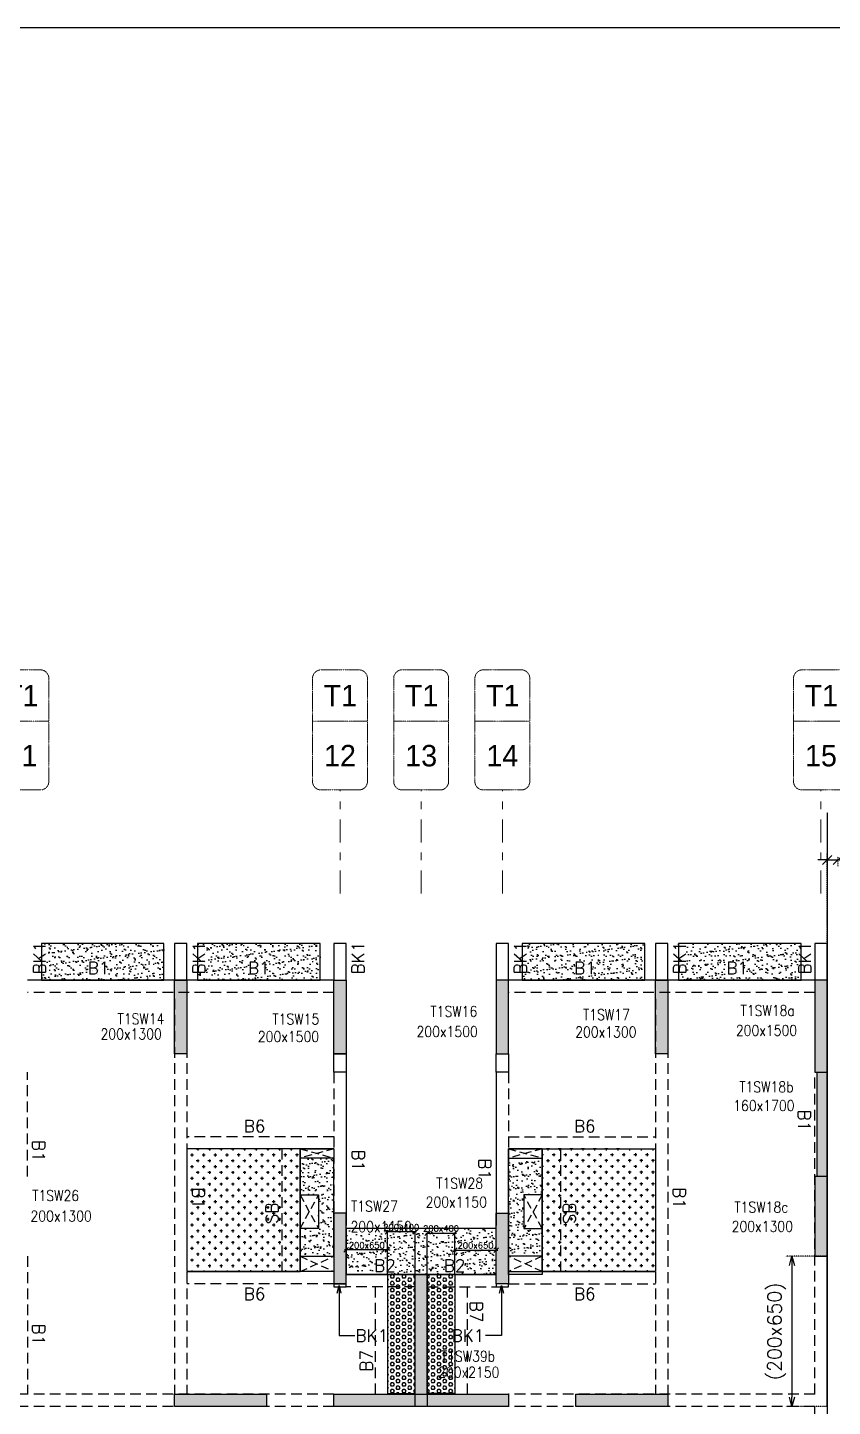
# Model space of a CAD drawing. Header units: millimetres. Extents: x 1078357 to 2594950, y -5122486 to -4636555.
# Drawn here: x 1261697 to 1274835, y -4659484 to -4636994 of the extents above; entities that cross this region are included whole.
import ezdxf
from ezdxf.enums import TextEntityAlignment as Align

# ---------------------------------------------------------------- set-up
doc = ezdxf.new("R2010")
doc.units = ezdxf.units.MM
doc.header["$PDMODE"] = 35
for name, pattern in [('CONTINOUS', [0]), ('DGN STYLE 7', [8.34, 3.75, -1.67, 1.25, -1.67]), ('DOT', [0.25, 0, -0.25]), ('HIDDEN', [0.375, 0.25, -0.125]), ('New Retail block$0$CONTINOUS', [0])]:
    doc.linetypes.add(name, pattern=pattern)
doc.layers.get('0').update_dxf_attribs({"lineweight": 0})
doc.layers.get('Defpoints').update_dxf_attribs({"lineweight": 0})
for name, color, linetype in [('B-200x325', 201, 'HIDDEN'), ('DROP SLAB', 8, 'Continuous'), ('EXPANSION JOINT', 10, 'HIDDEN'), ('EXPANTION JOINT', 240, 'Continuous'), ('NON STR. RCC WALL', 6, 'Continuous'), ('S-BEAM', 3, 'HIDDEN'), ('S-BEAM NO.', 6, 'Continuous'), ('S-COLUMN', 1, 'Continuous'), ('S-COLUMN_START', 4, 'Continuous'), ('S-CUTOUT', 8, 'HIDDEN'), ('S-DIM', 2, 'Continuous'), ('S-SLAB-PROJECTION', 54, 'New Retail block$0$CONTINOUS'), ('SLAB FOLD', 8, 'Continuous')]:
    doc.layers.add(name, color=color, linetype=linetype)
for name, color, linetype, lineweight in [('Boundary', 40, 'Continuous', 30), ('COL. NO.', 30, 'Continuous', 25), ('COL. SIZE', 7, 'Continuous', 25), ('DIM', 9, 'Continuous', 25), ('GRID LINE', 8, 'Continuous', 0), ('GRID NO', 8, 'DGN STYLE 7', 13), ('HATCH', 8, 'Continuous', 30)]:
    doc.layers.add(name, color=color, linetype=linetype, lineweight=lineweight)
doc.styles.add('Roman', font='romans')
doc.styles.add('ROMANS', font='romans.shx', dxfattribs={"width": 0.85})
doc.styles.get("Standard").update_dxf_attribs({"font": 'Adani Regular.ttf', "height": 500})
doc.dimstyles.new('HARESH', dxfattribs={"dimtxt": 150, "dimasz": 75, "dimexe": 0, "dimexo": 0, "dimgap": 25, "dimtad": 1, "dimdec": 0, "dimdsep": 46, "dimtxsty": 'Roman', "dimblk": 'OBLIQUE', "dimcen": 225, "dimdle": 25, "dimclrd": 2, "dimclre": 2, "dimclrt": 7, "dimadec": 8, "dimazin": 1, "dimtfac": 1, "dimtdec": 0, "dimtmove": 0, "dimatfit": 0, "dimfxl": 1, "dimlwd": -1, "dimlwe": -1, "dimarcsym": 0})
pattern_1 = [(180.03079016, (-2034220.15, 9385172.05), (-95.1987999, -95.3011726), [47.625, -142.875]), (270.03079016, (-2034243.98, 9385195.85), (95.3011726, -95.1987999), [47.625, -142.875])]
pattern_2 = [(180, (1232896.74, -4470529.36), (-7e-15, -54.992613), [31.75, -63.5]), (300, (1232896.74, -4470529.36), (47.625, 27.496307), [31.75, -63.5]), (240, (1232864.99, -4470529.36), (47.625, -27.496307), [31.75, -63.5])]

# ---------------------------------------------------------------- blocks, each defined once
blk = doc.blocks.new('_Oblique')
at = {"color": 0, "linetype": 'ByBlock', "lineweight": -2}
blk.add_line((-0.5, -0.5), (0.5, 0.5), dxfattribs=at)
blk = doc.blocks.new('*D1605')
at = {"layer": 'Defpoints', "color": 0, "linetype": 'CONTINOUS', "ltscale": 0.5, "transparency": 16777216}
for p in [(1274922, -4650521, 3), (1274922, -4650571), (1274747, -4652534, 0)]:
    blk.add_point(p, dxfattribs=at)
at = {"layer": 'EXPANTION JOINT', "color": 2, "linetype": 'DOT', "ltscale": 0.5, "transparency": 16777216}
for p, q in [((1274747, -4652534), (1274747, -4650471)), ((1274922, -4650521), (1274922, -4650671))]:
    blk.add_line(p, q, dxfattribs=at)
at = {"layer": 'EXPANTION JOINT', "color": 2, "linetype": 'CONTINOUS', "ltscale": 0.5, "transparency": 16777216}
for p, q in [((1274747, -4650571), (1274597, -4650571)), ((1274747, -4650571), (1274922, -4650571)), ((1274922, -4650571), (1278286, -4650571))]:
    blk.add_line(p, q, dxfattribs=at)
at = {"layer": 'EXPANTION JOINT', "color": 2, "linetype": 'CONTINOUS', "ltscale": 0.5, "transparency": 16777216, "xscale": 150, "yscale": 150, "zscale": 150}
blk.add_blockref('_Oblique', (1274747, -4650571), dxfattribs=at)
at = {"layer": 'EXPANTION JOINT', "color": 2, "linetype": 'CONTINOUS', "ltscale": 0.5, "transparency": 16777216, "xscale": 150, "yscale": 150, "zscale": 150, "rotation": 180}
blk.add_blockref('_Oblique', (1274922, -4650571), dxfattribs=at)
at = {"layer": 'EXPANTION JOINT', "color": 7, "linetype": 'CONTINOUS', "ltscale": 0.5, "transparency": 16777216, "char_height": 225, "attachment_point": 5, "style": 'Roman'}
for s, insert in [('175mm', (1276754, -4650384)), ('EXPANSION JOINT ', (1276754, -4650759))]:
    blk.add_mtext(s, dxfattribs=dict(at, insert=insert))
blk = doc.blocks.new('*D1606')
at = {"layer": 'Defpoints', "color": 0, "linetype": 'CONTINOUS', "ltscale": 0.5, "transparency": 16777216}
for p in [(1274922, -4650521, 3), (1274922, -4650571), (1274747, -4652534, 0)]:
    blk.add_point(p, dxfattribs=at)
at = {"layer": 'EXPANTION JOINT', "color": 2, "linetype": 'DOT', "ltscale": 0.5, "transparency": 16777216}
for p, q in [((1274747, -4652534), (1274747, -4650471)), ((1274922, -4650521), (1274922, -4650671))]:
    blk.add_line(p, q, dxfattribs=at)
at = {"layer": 'EXPANTION JOINT', "color": 2, "linetype": 'CONTINOUS', "ltscale": 0.5, "transparency": 16777216}
for p, q in [((1274747, -4650571), (1274597, -4650571)), ((1274747, -4650571), (1274922, -4650571)), ((1274922, -4650571), (1278286, -4650571))]:
    blk.add_line(p, q, dxfattribs=at)
at = {"layer": 'EXPANTION JOINT', "color": 2, "linetype": 'CONTINOUS', "ltscale": 0.5, "transparency": 16777216, "xscale": 150, "yscale": 150, "zscale": 150}
blk.add_blockref('_Oblique', (1274747, -4650571), dxfattribs=at)
at = {"layer": 'EXPANTION JOINT', "color": 2, "linetype": 'CONTINOUS', "ltscale": 0.5, "transparency": 16777216, "xscale": 150, "yscale": 150, "zscale": 150, "rotation": 180}
blk.add_blockref('_Oblique', (1274922, -4650571), dxfattribs=at)
at = {"layer": 'EXPANTION JOINT', "color": 7, "linetype": 'CONTINOUS', "ltscale": 0.5, "transparency": 16777216, "char_height": 225, "attachment_point": 5, "style": 'Roman'}
for s, insert in [('175mm', (1276754, -4650384)), ('EXPANSION JOINT ', (1276754, -4650759))]:
    blk.add_mtext(s, dxfattribs=dict(at, insert=insert))
blk = doc.blocks.new('_Open30')
at = {"color": 0, "linetype": 'ByBlock', "lineweight": -2}
for p, q in [((-1, 0.27), (0, 0)), ((0, 0), (-1, -0.27)), ((0, 0), (-1, 0))]:
    blk.add_line(p, q, dxfattribs=at)
blk = doc.blocks.new('*D1607')
at = {"layer": 'Defpoints', "color": 0, "linetype": 'CONTINOUS', "ltscale": 0.5, "transparency": 16777216}
for p in [(1274747, -4657034, 0), (1274173, -4659484), (1274747, -4659484, 0)]:
    blk.add_point(p, dxfattribs=at)
at = {"layer": 'S-DIM', "color": 2, "linetype": 'DOT', "ltscale": 0.5, "transparency": 16777216}
for p, q in [((1274747, -4657034), (1274073, -4657034)), ((1274747, -4659484), (1274073, -4659484))]:
    blk.add_line(p, q, dxfattribs=at)
at = {"layer": 'S-DIM', "color": 2, "linetype": 'CONTINOUS', "ltscale": 0.5, "transparency": 16777216}
blk.add_line((1274173, -4657184), (1274173, -4659334), dxfattribs=at)
at = {"layer": 'S-DIM', "color": 2, "linetype": 'CONTINOUS', "ltscale": 0.5, "transparency": 16777216, "xscale": 150, "yscale": 150, "zscale": 150}
for p, rotation in [((1274173, -4657034), 90), ((1274173, -4659484), 270)]:
    blk.add_blockref('_Open30', p, dxfattribs=dict(at, rotation=rotation))
at = {"layer": 'S-DIM', "color": 7, "linetype": 'CONTINOUS', "ltscale": 0.5, "transparency": 16777216, "insert": (1273926, -4658259), "char_height": 225, "attachment_point": 5, "rotation": 90, "style": 'Roman'}
blk.add_mtext('(200x650)', dxfattribs=at)
blk = doc.blocks.new('*D1131')
at = {"layer": 'Defpoints', "color": 0, "ltscale": 700, "transparency": 16777216}
for p in [(1267571, -4656639), (1267571, -4657334, 0), (1268021, -4657334, 0)]:
    blk.add_point(p, dxfattribs=at)
at = {"layer": 'DIM', "color": 2, "ltscale": 700, "transparency": 16777216}
for p, q in [((1268046, -4656639), (1267546, -4656639)), ((1267571, -4657334), (1267571, -4656639)), ((1268021, -4657334), (1268021, -4656639))]:
    blk.add_line(p, q, dxfattribs=at)
at = {"layer": 'DIM', "color": 2, "ltscale": 700, "transparency": 16777216, "xscale": 75, "yscale": 75, "zscale": 75, "rotation": 180}
blk.add_blockref('_Oblique', (1267571, -4656639), dxfattribs=at)
at = {"layer": 'DIM', "color": 2, "ltscale": 700, "transparency": 16777216, "xscale": 75, "yscale": 75, "zscale": 75}
blk.add_blockref('_Oblique', (1268021, -4656639), dxfattribs=at)
at = {"layer": 'DIM', "color": 7, "ltscale": 700, "transparency": 16777216, "insert": (1267796, -4656564), "char_height": 150, "attachment_point": 5, "style": 'Roman'}
blk.add_mtext('{\\H0.666667x;200x400}', dxfattribs=at)
blk = doc.blocks.new('*D1132')
at = {"layer": 'Defpoints', "color": 0, "ltscale": 700, "transparency": 16777216}
for p in [(1266897, -4656932), (1266897, -4657334, 0), (1267571, -4657334, 0)]:
    blk.add_point(p, dxfattribs=at)
at = {"layer": 'DIM', "color": 2, "ltscale": 700, "transparency": 16777216}
for p, q in [((1267596, -4656932), (1266872, -4656932)), ((1266897, -4657334), (1266897, -4656932)), ((1267571, -4657334), (1267571, -4656932))]:
    blk.add_line(p, q, dxfattribs=at)
at = {"layer": 'DIM', "color": 2, "ltscale": 700, "transparency": 16777216, "xscale": 75, "yscale": 75, "zscale": 75, "rotation": 180}
blk.add_blockref('_Oblique', (1266897, -4656932), dxfattribs=at)
at = {"layer": 'DIM', "color": 2, "ltscale": 700, "transparency": 16777216, "xscale": 75, "yscale": 75, "zscale": 75}
blk.add_blockref('_Oblique', (1267571, -4656932), dxfattribs=at)
at = {"layer": 'DIM', "color": 7, "ltscale": 700, "transparency": 16777216, "insert": (1267234, -4656857), "char_height": 150, "attachment_point": 5, "style": 'Roman'}
blk.add_mtext('{\\H0.666667x;200x650}', dxfattribs=at)
blk = doc.blocks.new('*D1133')
at = {"layer": 'Defpoints', "color": 0, "ltscale": 700, "transparency": 16777216}
for p in [(1268672, -4656657), (1268221, -4657334, 0), (1268672, -4657334, 0)]:
    blk.add_point(p, dxfattribs=at)
at = {"layer": 'DIM', "color": 2, "ltscale": 700, "transparency": 16777216}
for p, q in [((1268196, -4656657), (1268697, -4656657)), ((1268221, -4657334), (1268221, -4656657)), ((1268672, -4657334), (1268672, -4656657))]:
    blk.add_line(p, q, dxfattribs=at)
at = {"layer": 'DIM', "color": 2, "ltscale": 700, "transparency": 16777216, "xscale": 75, "yscale": 75, "zscale": 75, "rotation": 180}
blk.add_blockref('_Oblique', (1268221, -4656657), dxfattribs=at)
at = {"layer": 'DIM', "color": 2, "ltscale": 700, "transparency": 16777216, "xscale": 75, "yscale": 75, "zscale": 75}
blk.add_blockref('_Oblique', (1268672, -4656657), dxfattribs=at)
at = {"layer": 'DIM', "color": 7, "ltscale": 700, "transparency": 16777216, "insert": (1268446, -4656582), "char_height": 150, "attachment_point": 5, "style": 'Roman'}
blk.add_mtext('{\\H0.666667x;200x400}', dxfattribs=at)
blk = doc.blocks.new('*D1134')
at = {"layer": 'Defpoints', "color": 0, "ltscale": 700, "transparency": 16777216}
for p in [(1269346, -4656934), (1268672, -4657334, 0), (1269346, -4657334, 0)]:
    blk.add_point(p, dxfattribs=at)
at = {"layer": 'DIM', "color": 2, "ltscale": 700, "transparency": 16777216}
for p, q in [((1268647, -4656934), (1269371, -4656934)), ((1268672, -4657334), (1268672, -4656934)), ((1269346, -4657334), (1269346, -4656934))]:
    blk.add_line(p, q, dxfattribs=at)
at = {"layer": 'DIM', "color": 2, "ltscale": 700, "transparency": 16777216, "xscale": 75, "yscale": 75, "zscale": 75, "rotation": 180}
blk.add_blockref('_Oblique', (1268672, -4656934), dxfattribs=at)
at = {"layer": 'DIM', "color": 2, "ltscale": 700, "transparency": 16777216, "xscale": 75, "yscale": 75, "zscale": 75}
blk.add_blockref('_Oblique', (1269346, -4656934), dxfattribs=at)
at = {"layer": 'DIM', "color": 7, "ltscale": 700, "transparency": 16777216, "insert": (1269009, -4656859), "char_height": 150, "attachment_point": 5, "style": 'Roman'}
blk.add_mtext('{\\H0.666667x;200x650}', dxfattribs=at)
blk = doc.blocks.new('Tower grid nomenclature-ex')
at = {"layer": 'GRID NO'}
blk.add_lwpolyline([(-1250, -600), (1750, -600, 0.414214), (2000, -350), (2000, 750, 0.414214), (1750, 1000), (-1250, 1000, 0.414214), (-1500, 750), (-1500, -350, 0.414214)], format="xyb", close=True, dxfattribs=at)
blk.add_lwpolyline([(0, 1000), (0, -600)], dxfattribs=at)
at = {"layer": 'GRID NO', "flags": 8}
for p in [(-1235, 400), (1788, 400)]:
    blk.add_attdef('GRID', text='', height=625, dxfattribs=at).set_placement(p, align=Align.MIDDLE_CENTER)

msp = doc.modelspace()

# ---------------------------------------------------------------- hatches: boundary and pattern name
at = {"layer": 'DROP SLAB'}
h = msp.add_hatch(dxfattribs=at)
h.set_pattern_fill('CROSS', color=8, scale=15, angle=0.03079)
h.set_pattern_definition(pattern_1)
h.paths.add_polyline_path([(1266146.5, -4655284.5), (1264296.6, -4655284.7), (1264296.6, -4657284.6), (1266146.5, -4657284.4)])
h = msp.add_hatch(dxfattribs=at)
h.set_pattern_fill('CROSS', color=8, scale=15, angle=179.96921)
h.set_pattern_definition(pattern_1)
h.paths.add_polyline_path([(1270096.6, -4655284.7), (1271946.6, -4655284.7), (1271946.6, -4657284.5), (1270096.6, -4657284.5)])
at = {"layer": 'HATCH'}
h = msp.add_hatch(dxfattribs=at)
h.set_pattern_fill('AR-SAND', color=8, scale=3, angle=179.97015)
h.set_pattern_definition([(37.4701541, (-1628286.65, 9335035.87), (-4.7236114, 146.8264517), [0, -115.824, 0, -129.54, 0, -123.825]), (7.4701541, (-1628286.65, 9335035.87), (134.9689868, 214.9772528), [0, -62.484, 0, -104.394, 0, -40.005]), (327.4701541, (-1628380.38, 9335035.92), (237.2979035, 0.3075449), [0, -38.1, 0, -137.16, 0, -179.07]), (317.4701541, (-1628380.38, 9335035.92), (229.1017424, 66.759465), [0, -19.05, 0, -89.916, 0, -102.87])])
h.paths.add_polyline_path([(1263921.9, -4651934.4), (1261921.9, -4651934.4), (1261921.9, -4652534.4), (1263921.9, -4652534.4)])
h = msp.add_hatch(dxfattribs=at)
h.set_pattern_fill('AR-SAND', color=8, scale=3, angle=179.97015)
h.set_pattern_definition([(37.4701541, (-1630836.65, 9335035.87), (-4.7236114, 146.8264517), [0, -115.824, 0, -129.54, 0, -123.825]), (7.4701541, (-1630836.65, 9335035.87), (134.9689868, 214.9772528), [0, -62.484, 0, -104.394, 0, -40.005]), (327.4701541, (-1630930.38, 9335035.92), (237.2979035, 0.3075449), [0, -38.1, 0, -137.16, 0, -179.07]), (317.4701541, (-1630930.38, 9335035.92), (229.1017424, 66.759465), [0, -19.05, 0, -89.916, 0, -102.87])])
h.paths.add_polyline_path([(1266471.9, -4651934.4), (1264471.9, -4651934.4), (1264471.9, -4652534.4), (1266471.9, -4652534.4)])
h = msp.add_hatch(dxfattribs=at)
h.set_pattern_fill('AR-SAND', color=8, scale=3, angle=179.97015)
h.set_pattern_definition([(37.4701541, (-1636136.65, 9335035.87), (-4.7236114, 146.8264517), [0, -115.824, 0, -129.54, 0, -123.825]), (7.4701541, (-1636136.65, 9335035.87), (134.9689868, 214.9772528), [0, -62.484, 0, -104.394, 0, -40.005]), (327.4701541, (-1636230.38, 9335035.92), (237.2979035, 0.3075449), [0, -38.1, 0, -137.16, 0, -179.07]), (317.4701541, (-1636230.38, 9335035.92), (229.1017424, 66.759465), [0, -19.05, 0, -89.916, 0, -102.87])])
h.paths.add_polyline_path([(1271771.9, -4651934.4), (1269771.9, -4651934.4), (1269771.9, -4652534.4), (1271771.9, -4652534.4)])
h = msp.add_hatch(dxfattribs=at)
h.set_pattern_fill('AR-SAND', color=8, scale=3, angle=179.97015)
h.set_pattern_definition([(37.4701541, (-1638686.65, 9335035.87), (-4.7236114, 146.8264517), [0, -115.824, 0, -129.54, 0, -123.825]), (7.4701541, (-1638686.65, 9335035.87), (134.9689868, 214.9772528), [0, -62.484, 0, -104.394, 0, -40.005]), (327.4701541, (-1638780.38, 9335035.92), (237.2979035, 0.3075449), [0, -38.1, 0, -137.16, 0, -179.07]), (317.4701541, (-1638780.38, 9335035.92), (229.1017424, 66.759465), [0, -19.05, 0, -89.916, 0, -102.87])])
h.paths.add_polyline_path([(1274321.9, -4651934.4), (1272321.9, -4651934.4), (1272321.9, -4652534.4), (1274321.9, -4652534.4)])
h = msp.add_hatch(dxfattribs=at)
h.set_pattern_fill('AR-SAND', color=8, scale=3, angle=179.97015)
h.set_pattern_definition([(37.47015413, (-4862561.12, 23387093.45), (-4.72361136, 146.8264517), [0, -115.824, 0, -129.54, 0, -123.825]), (7.4701541, (-4862561.12, 23387093.45), (134.9689868, 214.9772528), [0, -62.484, 0, -104.394, 0, -40.005]), (327.47015413, (-4862654.85, 23387093.5), (237.29790347, 0.3075449), [0, -38.1, 0, -137.16, 0, -179.07]), (317.4701541, (-4862654.85, 23387093.5), (229.1017424, 66.759465), [0, -19.05, 0, -89.916, 0, -102.87])])
h.paths.add_polyline_path([(1266695.8, -4655434.3), (1266145.8, -4655434.3), (1266145.8, -4656034.3), (1266445.8, -4656034.3), (1266445.8, -4656584.3), (1266145.8, -4656584.2), (1266145.8, -4657034.3), (1266695.8, -4657034.3)])
h = msp.add_hatch(dxfattribs=at)
h.set_pattern_fill('AR-SAND', color=8, scale=3, angle=179.97015)
h.set_pattern_definition([(37.47015413, (-3765336.41, 18703074.26), (-4.72361136, 146.8264517), [0, -115.824, 0, -129.54, 0, -123.825]), (7.4701541, (-3765336.4, 18703074.26), (134.9689868, 214.9772528), [0, -62.484, 0, -104.394, 0, -40.005]), (327.4701541, (-3765430.13, 18703074.31), (237.2979035, 0.3075449), [0, -38.1, 0, -137.16, 0, -179.07]), (317.4701541, (-3765430.13, 18703074.3), (229.1017424, 66.759465), [0, -19.05, 0, -89.916, 0, -102.87])])
h.paths.add_polyline_path([(1269546.6, -4655434.4), (1270096.6, -4655434.4), (1270096.6, -4656034.4), (1269796.6, -4656034.4), (1269796.6, -4656584.4), (1270096.6, -4656584.3), (1270096.6, -4657034.4), (1269546.6, -4657034.4)])
h = msp.add_hatch(dxfattribs=at)
h.set_pattern_fill('AR-SAND', color=8, scale=3, angle=179.97015)
h.set_pattern_definition([(37.4701541, (-2728061.36, 14019004.98), (-4.72361136, 146.8264517), [0, -115.824, 0, -129.54, 0, -123.825]), (7.4701541, (-2728061.36, 14019004.98), (134.9689868, 214.9772528), [0, -62.484, 0, -104.394, 0, -40.005]), (327.4701541, (-2728155.09, 14019005.03), (237.2979035, 0.3075449), [0, -38.1, 0, -137.16, 0, -179.07]), (317.4701541, (-2728155.1, 14019005.03), (229.1017424, 66.759465), [0, -19.05, 0, -89.916, 0, -102.87])])
h.paths.add_polyline_path([(1269346.9, -4656584.3), (1266896.9, -4656584.3), (1266896.9, -4657334.3), (1269346.9, -4657334.3)])
at = {"layer": 'HATCH', "ltscale": 1000}
h = msp.add_hatch(dxfattribs=at)
h.set_pattern_fill('HEX', color=8, scale=10, angle=180)
h.set_pattern_definition(pattern_2)
h.paths.add_polyline_path([(1268021.7, -4659273.8), (1267571.7, -4659273.8), (1267571.7, -4657334.4), (1268021.7, -4657334.4)])
h = msp.add_hatch(dxfattribs=at)
h.set_pattern_fill('HEX', color=8, scale=10, angle=180)
h.set_pattern_definition(pattern_2)
h.paths.add_polyline_path([(1268222.1, -4659273.8), (1268672.1, -4659273.8), (1268672.1, -4657334.4), (1268222.1, -4657334.4)])
at = {"layer": 'S-COLUMN', "lineweight": 25}
h = msp.add_hatch(color=1, dxfattribs=at)
h.dxf.hatch_style = 1
h.paths.add_polyline_path([(1264096.7, -4653734.4), (1264296.7, -4653734.4), (1264296.7, -4652534.4), (1264096.7, -4652534.4)])
at = {"layer": 'S-COLUMN', "lineweight": 25, "extrusion": (-1.00316e-06, 2.11765e-11, 1)}
h = msp.add_hatch(color=1, dxfattribs=at)
h.dxf.hatch_style = 1
h.paths.add_polyline_path([(1266696.7, -4652534.4), (1266896.7, -4652534.4), (1266896.7, -4653734.4), (1266696.7, -4653734.4)])
at = {"layer": 'S-COLUMN', "lineweight": 25}
h = msp.add_hatch(color=1, dxfattribs=at)
h.dxf.hatch_style = 1
h.paths.add_polyline_path([(1269346.7, -4653734.4), (1269346.7, -4652534.4), (1269546.7, -4652534.4), (1269546.7, -4653734.4)])
h = msp.add_hatch(color=1, dxfattribs=at)
h.dxf.hatch_style = 1
h.paths.add_polyline_path([(1271946.7, -4653734.4), (1272146.7, -4653734.4), (1272146.7, -4652534.4), (1271946.7, -4652534.4)])
h = msp.add_hatch(color=1, dxfattribs=at)
h.dxf.hatch_style = 1
h.paths.add_polyline_path([(1274746.7, -4652534.4), (1274546.7, -4652534.4), (1274546.7, -4654034.4), (1274746.7, -4654034.4)])
at = {"layer": 'S-COLUMN', "lineweight": 25, "extrusion": (1.00316e-06, -2.11765e-11, 1)}
h = msp.add_hatch(color=1, dxfattribs=at)
h.dxf.hatch_style = 1
h.paths.add_polyline_path([(1274746.7, -4655734.4), (1274586.7, -4655734.4), (1274586.7, -4654034.4), (1274746.7, -4654034.4)])
at = {"layer": 'S-COLUMN', "lineweight": 25}
h = msp.add_hatch(color=1, dxfattribs=at)
h.dxf.hatch_style = 1
h.paths.add_polyline_path([(1274546.7, -4657034.4), (1274746.7, -4657034.4), (1274746.7, -4655734.4), (1274546.7, -4655734.4)])
at = {"layer": 'S-COLUMN', "lineweight": 25, "extrusion": (-1.00316e-06, 2.11765e-11, 1)}
h = msp.add_hatch(color=1, dxfattribs=at)
h.dxf.hatch_style = 1
h.paths.add_polyline_path([(1266696.7, -4657484.4), (1266896.7, -4657484.4), (1266896.7, -4656334.4), (1266696.7, -4656334.4)])
at = {"layer": 'S-COLUMN', "lineweight": 25}
h = msp.add_hatch(color=1, dxfattribs=at)
h.dxf.hatch_style = 1
h.paths.add_polyline_path([(1269546.7, -4657484.4), (1269346.7, -4657484.4), (1269346.7, -4656334.4), (1269546.7, -4656334.4)])
h = msp.add_hatch(color=1, dxfattribs=at)
h.dxf.hatch_style = 1
h.paths.add_polyline_path([(1268021.7, -4657334.4), (1268221.7, -4657334.4), (1268221.7, -4659484.4), (1268021.7, -4659484.4)])
h = msp.add_hatch(color=1, dxfattribs=at)
h.dxf.hatch_style = 1
h.paths.add_polyline_path([(1264096.7, -4659284.4), (1265596.7, -4659284.4), (1265596.7, -4659484.4), (1264096.7, -4659484.4)])
h = msp.add_hatch(color=1, dxfattribs=at)
h.dxf.hatch_style = 1
h.paths.add_polyline_path([(1270646.7, -4659284.4), (1272146.7, -4659284.4), (1272146.7, -4659484.4), (1270646.7, -4659484.4)])
at = {"layer": 'S-COLUMN_START', "lineweight": 25}
h = msp.add_hatch(color=256, dxfattribs=at)
h.dxf.hatch_style = 1
h.paths.add_polyline_path([(1266696.7, -4659284.4), (1269546.7, -4659284.4), (1269546.7, -4659484.4), (1266696.7, -4659484.4)])

# ---------------------------------------------------------------- linework, layer by layer
at = {"layer": 'Boundary', "ltscale": 700, "elevation": 0}
msp.add_lwpolyline([(1220842.9, -4636994.1), (1327544.7, -4636994.1), (1327544.7, -4684348.8), (1220842.9, -4684348.8)], close=True, dxfattribs=at)
at = {"layer": 'DROP SLAB', "color": 3, "linetype": 'CONTINOUS', "ltscale": 500, "elevation": 0}
for points in [[(1266146.5, -4655284.5), (1264296.6, -4655284.7), (1264296.6, -4657284.6), (1266146.5, -4657284.4)], [(1266146.1, -4655284.6), (1266696.1, -4655284.6), (1266696.1, -4655434.4), (1266146.1, -4655434.4)], [(1270096.6, -4655284.6), (1269546.6, -4655284.6), (1269546.6, -4655434.4), (1270096.6, -4655434.4)], [(1269546.9, -4655284.4), (1270096.9, -4655284.4), (1270096.9, -4657334.4), (1269546.9, -4657334.4)], [(1270096.6, -4655284.7), (1271946.6, -4655284.7), (1271946.6, -4657284.5), (1270096.6, -4657284.5)], [(1266146.5, -4656034.3), (1266446.5, -4656034.3), (1266446.5, -4656584.3), (1266146.5, -4656584.3)], [(1270096.6, -4656034.4), (1269796.6, -4656034.4), (1269796.6, -4656584.4), (1270096.6, -4656584.4)], [(1266146.6, -4657034.4), (1266696.4, -4657034.4), (1266696.4, -4657284.4), (1266146.6, -4657284.4)], [(1270096.6, -4657034.4), (1269546.7, -4657034.4), (1269546.7, -4657284.4), (1270096.6, -4657284.4)]]:
    msp.add_lwpolyline(points, close=True, dxfattribs=at)
at = {"layer": 'EXPANSION JOINT'}
msp.add_line((1274746.9, -4649794.4, 0), (1274746.9, -4670126.9, 0), dxfattribs=at)
msp.add_line((1274746.9, -4649794.4, 0), (1274746.9, -4670126.9, 0), dxfattribs=at)
at = {"layer": 'GRID LINE', "linetype": 'DGN STYLE 7', "ltscale": 100, "elevation": 0}
for points in [[(1266796.7, -4651118.7), (1266796.7, -4649429.8)], [(1268121.7, -4651118.7), (1268121.7, -4649429.8)], [(1269446.7, -4651118.7), (1269446.7, -4649429.8)], [(1274646.7, -4651118.7), (1274646.7, -4649429.8)]]:
    msp.add_lwpolyline(points, dxfattribs=at)
at = {"layer": 'NON STR. RCC WALL', "elevation": 0}
for points in [[(1266896.6, -4653734.3), (1266896.6, -4654034.3), (1266696.7, -4654034.3), (1266696.7, -4653734.3)], [(1269546.6, -4653734.3), (1269546.6, -4654034.3), (1269346.7, -4654034.3), (1269346.7, -4653734.3)]]:
    msp.add_lwpolyline(points, close=True, dxfattribs=at)
at = {"layer": 'S-BEAM', "linetype": 'CONTINOUS', "ltscale": 700}
for p, q in [((1264296.6, -4651934.4, 0), (1264096.6, -4651934.4, 0)), ((1264096.6, -4651934.4, 0), (1264096.6, -4652534.4, 0)), ((1264296.6, -4652534.4, 0), (1264296.6, -4651934.4, 0)), ((1266896.6, -4651934.3, 0), (1266696.6, -4651934.3, 0)), ((1266696.6, -4651934.3, 0), (1266696.6, -4652534.3, 0)), ((1266896.6, -4652534.3, 0), (1266896.6, -4651934.3, 0)), ((1269546.6, -4651934.4, 0), (1269346.6, -4651934.4, 0)), ((1269346.6, -4651934.4, 0), (1269346.6, -4652534.4, 0)), ((1269546.6, -4652534.4, 0), (1269546.6, -4651934.4, 0)), ((1272146.6, -4651934.4, 0), (1271946.6, -4651934.4, 0)), ((1271946.6, -4651934.4, 0), (1271946.6, -4652534.4, 0)), ((1272146.6, -4652534.4, 0), (1272146.6, -4651934.4, 0)), ((1274746.6, -4651934.4, 0), (1274546.6, -4651934.4, 0)), ((1274546.6, -4651934.4, 0), (1274546.6, -4652534.4, 0)), ((1274746.6, -4652534.4, 0), (1274746.6, -4651934.4, 0)), ((1266696.9, -4652534.4, 0), (1261696.9, -4652534.4, 0)), ((1274546.9, -4652534.4, 0), (1269546.9, -4652534.4, 0)), ((1266896.9, -4654034.3, 0), (1266896.9, -4656534.4, 0)), ((1269346.9, -4654034.3, 0), (1269346.9, -4656534.4, 0)), ((1274746.9, -4659484.3, 0), (1274746.9, -4654034.3, 0)), ((1274746.9, -4656534.4, 0), (1274747.6, -4656534.4, 0)), ((1269346.9, -4657334.3, 0), (1266896.9, -4657334.3, 0))]:
    msp.add_line(p, q, dxfattribs=at)
at = {"layer": 'S-BEAM', "linetype": 'HIDDEN', "ltscale": 700}
for p, q in [((1266696.9, -4652734.4, 0), (1261696.9, -4652734.4, 0)), ((1274546.9, -4652734.4, 0), (1269546.9, -4652734.4, 0)), ((1264096.9, -4652834.4, 0), (1264096.9, -4659284.3, 0)), ((1264296.9, -4652834.4, 0), (1264296.9, -4659284.3, 0)), ((1271946.9, -4652834.4, 0), (1271946.9, -4659284.3, 0)), ((1272146.9, -4652834.4, 0), (1272146.9, -4659284.3, 0)), ((1261696.9, -4655734.3, 0), (1261696.9, -4654034.3, 0)), ((1266696.9, -4654034.3, 0), (1266696.9, -4656534.4, 0)), ((1269546.9, -4654034.3, 0), (1269546.9, -4656534.4, 0)), ((1274546.9, -4659284.3, 0), (1274546.9, -4654034.3, 0)), ((1265846.6, -4655284.4, 0), (1265846.6, -4657284.2, 0)), ((1270096.5, -4655284.9, 0), (1270096.5, -4657284.7, 0)), ((1270396.5, -4655284.9, 0), (1270396.5, -4657284.7, 0)), ((1261696.9, -4657034.4, 0), (1261696.9, -4659284.3, 0)), ((1268021.9, -4657534.3, 0), (1266896.9, -4657534.3, 0)), ((1268221.9, -4657534.3, 0), (1269346.9, -4657534.3, 0)), ((1266696.9, -4659284.3, 0), (1255840.3, -4659284.3, 0)), ((1274546.9, -4659284.3, 0), (1269546.9, -4659284.3, 0)), ((1266696.9, -4659484.3, 0), (1255840.3, -4659484.3, 0)), ((1274546.9, -4659484.3, 0), (1269546.9, -4659484.3, 0))]:
    msp.add_line(p, q, dxfattribs=at)
at = {"layer": 'S-BEAM', "ltscale": 700}
for p, q in [((1266696.6, -4655084.8, 0), (1264296.6, -4655084.7, 0)), ((1269546.5, -4655084.7, 0), (1271946.5, -4655084.7, 0)), ((1274746.9, -4656334.4, 0), (1274747.6, -4656334.4, 0)), ((1266696.4, -4657484.5, 0), (1264296.6, -4657484.5, 0)), ((1269546.7, -4657484.5, 0), (1271946.5, -4657484.5, 0)), ((1267371.4, -4657534.5, 0), (1267371.4, -4659284.5, 0)), ((1268871.7, -4657534.5, 0), (1268871.7, -4659284.5, 0))]:
    msp.add_line(p, q, dxfattribs=at)
at = {"layer": 'S-BEAM', "linetype": 'Continuous', "ltscale": 700}
for p, q in [((1266696.6, -4655284.8, 0), (1264296.6, -4655284.7, 0)), ((1269546.5, -4655284.7, 0), (1271946.5, -4655284.7, 0)), ((1266696.4, -4657284.5, 0), (1264296.6, -4657284.5, 0)), ((1269546.7, -4657284.5, 0), (1271946.5, -4657284.5, 0)), ((1267571.4, -4657534.5, 0), (1267571.4, -4659273.8, 0)), ((1268671.7, -4657534.5, 0), (1268671.7, -4659273.8, 0))]:
    msp.add_line(p, q, dxfattribs=at)
at = {"layer": 'S-BEAM', "linetype": 'ByBlock', "ltscale": 700}
msp.add_line((1266146.6, -4655284.4, 0), (1266146.6, -4657284.2, 0), dxfattribs=at)
at = {"layer": 'S-BEAM', "linetype": 'HIDDEN', "ltscale": 500}
msp.add_line((1274546.9, -4661484.4, 0), (1274546.9, -4659484.3, 0), dxfattribs=at)
at = {"layer": 'S-BEAM', "linetype": 'Continuous', "ltscale": 700, "elevation": 0}
for points in [[(1266896.9, -4657484.4), (1266696.9, -4657484.4), (1266696.9, -4657534.6), (1266896.9, -4657534.6)], [(1269546.9, -4657484.4), (1269346.9, -4657484.4), (1269346.9, -4657534.6), (1269546.9, -4657534.6)]]:
    msp.add_lwpolyline(points, close=True, dxfattribs=at)
at = {"layer": 'S-COLUMN', "color": 1, "lineweight": 25, "elevation": 0}
for points in [[(1264096.7, -4652534.4), (1264296.7, -4652534.4), (1264296.7, -4653734.5), (1264096.7, -4653734.5)], [(1269546.7, -4652534.4), (1269346.7, -4652534.4), (1269346.7, -4653734.3), (1269546.7, -4653734.3)], [(1271946.7, -4652534.4), (1272146.7, -4652534.4), (1272146.7, -4653734.4), (1271946.7, -4653734.4)], [(1274746.7, -4652534.4), (1274546.7, -4652534.4), (1274546.7, -4654034.4), (1274746.7, -4654034.4)], [(1274546.7, -4657034.4), (1274746.7, -4657034.4), (1274746.7, -4655734.4), (1274546.7, -4655734.4)], [(1269546.7, -4657484.4), (1269346.7, -4657484.4), (1269346.7, -4656334.4), (1269546.7, -4656334.4)], [(1268021.7, -4657334.4), (1268221.7, -4657334.4), (1268221.7, -4659484.4), (1268021.7, -4659484.4)], [(1264096.7, -4659284.4), (1265596.7, -4659284.4), (1265596.7, -4659484.4), (1264096.7, -4659484.4)], [(1270646.7, -4659284.4), (1272146.7, -4659284.4), (1272146.7, -4659484.4), (1270646.7, -4659484.4)]]:
    msp.add_lwpolyline(points, close=True, dxfattribs=at)
at = {"layer": 'S-COLUMN', "color": 1, "lineweight": 25, "extrusion": (-1.00316e-06, 2.11765e-11, 1), "elevation": -1.3}
for points in [[(1266696.7, -4652534.4), (1266896.7, -4652534.4), (1266896.7, -4653734.3), (1266696.7, -4653734.3)], [(1266696.7, -4657484.4), (1266896.7, -4657484.4), (1266896.7, -4656334.4), (1266696.7, -4656334.4)]]:
    msp.add_lwpolyline(points, close=True, dxfattribs=at)
at = {"layer": 'S-COLUMN', "color": 1, "lineweight": 25, "extrusion": (1.00316e-06, -2.11765e-11, 1), "elevation": 1.3}
msp.add_lwpolyline([(1274746.7, -4655734.4), (1274586.7, -4655734.4), (1274586.7, -4654034.4), (1274746.7, -4654034.4)], close=True, dxfattribs=at)
at = {"layer": 'S-COLUMN_START', "color": 4, "lineweight": 25, "elevation": 0}
msp.add_lwpolyline([(1266696.7, -4659284.4), (1269546.7, -4659284.4), (1269546.7, -4659484.4), (1266696.7, -4659484.4)], close=True, dxfattribs=at)
at = {"layer": 'S-CUTOUT', "ltscale": 500}
for p, q in [((1266696.1, -4655284.4, 0), (1266146.1, -4655434.4, 0)), ((1266147, -4655284.6, 0), (1266696.1, -4655434.4, 0)), ((1269546.6, -4655284.4, 0), (1270096.6, -4655434.4, 0)), ((1270095.7, -4655284.6, 0), (1269546.6, -4655434.4, 0)), ((1266146.4, -4656034.3, 0), (1266446.5, -4656584.3, 0)), ((1266146.4, -4656584.3, 0), (1266446.5, -4656034.3, 0)), ((1270096.6, -4656034.4, 0), (1269796.6, -4656584.4, 0)), ((1270096.6, -4656584.4, 0), (1269796.6, -4656034.4, 0)), ((1266146.6, -4657034.4, 0), (1266696.4, -4657284.4, 0)), ((1266146.6, -4657284.4, 0), (1266696.6, -4657034.4, 0)), ((1270096.6, -4657284.4, 0), (1269546.6, -4657034.4, 0)), ((1270096.6, -4657034.4, 0), (1269546.7, -4657284.4, 0))]:
    msp.add_line(p, q, dxfattribs=at)
at = {"layer": 'S-SLAB-PROJECTION', "elevation": 0}
for points in [[(1263921.9, -4651934.4), (1261921.9, -4651934.4), (1261921.9, -4652534.4), (1263921.9, -4652534.4)], [(1266471.9, -4651934.4), (1264471.9, -4651934.4), (1264471.9, -4652534.4), (1266471.9, -4652534.4)], [(1271771.9, -4651934.4), (1269771.9, -4651934.4), (1269771.9, -4652534.4), (1271771.9, -4652534.4)], [(1274321.9, -4651934.4), (1272321.9, -4651934.4), (1272321.9, -4652534.4), (1274321.9, -4652534.4)], [(1269346.9, -4656584.3), (1266896.9, -4656584.3), (1266896.9, -4657334.3), (1269346.9, -4657334.3)]]:
    msp.add_lwpolyline(points, close=True, dxfattribs=at)
at = {"layer": 'SLAB FOLD', "color": 8, "ltscale": 1000, "elevation": 0}
for points in [[(1266695.8, -4655434.3), (1266145.8, -4655434.3), (1266145.8, -4656034.3), (1266445.8, -4656034.3), (1266445.8, -4656584.3), (1266145.8, -4656584.2), (1266145.8, -4657034.3), (1266695.8, -4657034.3), (1266695.8, -4655434.3)], [(1269546.6, -4655434.4), (1270096.6, -4655434.4), (1270096.6, -4656034.4), (1269796.6, -4656034.4), (1269796.6, -4656584.4), (1270096.6, -4656584.3), (1270096.6, -4657034.4), (1269546.6, -4657034.4), (1269546.6, -4655434.4)]]:
    msp.add_lwpolyline(points, dxfattribs=at)
for points in [[(1267571.6, -4659273.8), (1268021.6, -4659273.8), (1268021.6, -4657334.4), (1267571.6, -4657334.4)], [(1268671.9, -4659273.8), (1268221.8, -4659273.8), (1268221.8, -4657334.4), (1268671.9, -4657334.4)]]:
    msp.add_lwpolyline(points, close=True, dxfattribs=at)

# ---------------------------------------------------------------- block references
at = {"layer": 'GRID NO'}
ref = msp.add_blockref('Tower grid nomenclature-ex', (1261484.7, -4648309.8, 0), dxfattribs=dict(at, xscale=0.56, yscale=0.56, zscale=0.56, rotation=270))
ref.add_attrib('GRID', '11', dxfattribs={"height": 350}).set_placement((1261596.7, -4648869.8, 0), align=Align.MIDDLE_CENTER)
ref.add_attrib('GRID', 'T1', dxfattribs={"height": 350}).set_placement((1261602.5, -4647889.8, 0), align=Align.MIDDLE_CENTER)
ref = msp.add_blockref('Tower grid nomenclature-ex', (1266684.7, -4648309.8, 0), dxfattribs=dict(at, xscale=0.56, yscale=0.56, zscale=0.56, rotation=270))
ref.add_attrib('GRID', '12', dxfattribs={"height": 350}).set_placement((1266796.7, -4648869.8, 0), align=Align.MIDDLE_CENTER)
ref.add_attrib('GRID', 'T1', dxfattribs={"height": 350}).set_placement((1266802.5, -4647889.8, 0), align=Align.MIDDLE_CENTER)
ref = msp.add_blockref('Tower grid nomenclature-ex', (1268009.7, -4648309.8, 0), dxfattribs=dict(at, xscale=0.56, yscale=0.56, zscale=0.56, rotation=270))
ref.add_attrib('GRID', '13', dxfattribs={"height": 350}).set_placement((1268121.7, -4648869.8, 0), align=Align.MIDDLE_CENTER)
ref.add_attrib('GRID', 'T1', dxfattribs={"height": 350}).set_placement((1268127.5, -4647889.8, 0), align=Align.MIDDLE_CENTER)
ref = msp.add_blockref('Tower grid nomenclature-ex', (1269334.7, -4648309.8, 0), dxfattribs=dict(at, xscale=0.56, yscale=0.56, zscale=0.56, rotation=270))
ref.add_attrib('GRID', '14', dxfattribs={"height": 350}).set_placement((1269446.7, -4648869.8, 0), align=Align.MIDDLE_CENTER)
ref.add_attrib('GRID', 'T1', dxfattribs={"height": 350}).set_placement((1269452.5, -4647889.8, 0), align=Align.MIDDLE_CENTER)
ref = msp.add_blockref('Tower grid nomenclature-ex', (1274534.7, -4648309.8, 0), dxfattribs=dict(at, xscale=0.56, yscale=0.56, zscale=0.56, rotation=270))
ref.add_attrib('GRID', '15', dxfattribs={"height": 350}).set_placement((1274646.7, -4648869.8, 0), align=Align.MIDDLE_CENTER)
ref.add_attrib('GRID', 'T1', dxfattribs={"height": 350}).set_placement((1274652.5, -4647889.8, 0), align=Align.MIDDLE_CENTER)

# ---------------------------------------------------------------- texts
at = {"layer": 'B-200x325', "linetype": 'Continuous', "ltscale": 700, "style": 'ROMANS'}
for rotation, p in [(0.00055, (1265227, -4655012.6, -2.7)), (359.99866, (1270616.1, -4655012.6, -2.7)), (0.00055, (1265227, -4657749.8, -2.7)), (359.99866, (1270616, -4657749.7, -2.7))]:
    msp.add_text('B6', height=200, rotation=rotation, dxfattribs=at).set_placement(p)
at = {"layer": 'COL. NO.', "linetype": 'Continuous', "style": 'ROMANS', "width": 0.85}
for s, p in [('T1SW16', (1268273, -4653129, -320.4)), ('T1SW17', (1270762.9, -4653181.8, -320.4)), ('T1SW18a', (1273334.5, -4653116.1, 0)), ('T1SW14', (1263165, -4653250.1, -270.4)), ('T1SW15', (1265693.6, -4653253.8, -320.4)), ('T1SW18b', (1273314.1, -4654360.4, 0)), ('T1SW28', (1268367.2, -4655931.8, -320.4)), ('T1SW26', (1261773.4, -4656133.7, -320.4)), ('T1SW27', (1266977.2, -4656307.1, -320.4)), ('T1SW18c', (1273234.3, -4656321.7, 0)), ('T1SW39b', (1268443.3, -4658753.4, -320.4))]:
    msp.add_text(s, height=175, dxfattribs=at).set_placement(p)
at = {"layer": 'COL. SIZE', "linetype": 'Continuous', "style": 'ROMANS', "width": 0.85}
for s, p in [('200x1300', (1262887.4, -4653497.5, -320.4)), ('200x1500', (1265455.2, -4653539.9, -320.4)), ('200x1500', (1268045.6, -4653458, -320.4)), ('200x1300', (1270635.6, -4653464.5, -320.4)), ('200x1500', (1273257.6, -4653439.4, 0)), ('160x1700', (1273215.2, -4654664.9, 0)), ('200x1150', (1268194.7, -4656239.5, -320.4)), ('200x1300', (1261744.4, -4656466.9, -320.4)), ('200x1150', (1266968.2, -4656640.2, -320.4)), ('200x1300', (1273189.6, -4656635.8, 0)), ('200x2150', (1268397.6, -4659015, -320.4))]:
    msp.add_text(s, height=175, dxfattribs=at).set_placement(p)
at = {"layer": 'S-BEAM NO.', "linetype": 'CONTINOUS', "ltscale": 700, "style": 'ROMANS'}
for p in [(1261992.2, -4652434, 50), (1264592.2, -4652434, 50), (1267192.2, -4652434, 50), (1269842.2, -4652434, 50), (1272442.2, -4652434, 50), (1274483.8, -4652434, 50)]:
    msp.add_text('BK1', height=200, rotation=90, dxfattribs=at).set_placement(p)
at = {"layer": 'S-BEAM NO.', "linetype": 'HIDDEN', "ltscale": 500, "style": 'ROMANS'}
for rotation, p in [(359.99906, (1262678.6, -4652434, -2.7)), (359.99906, (1265295.9, -4652434, -2.7)), (359.99906, (1270619.4, -4652434, -2.7)), (359.99906, (1273104.1, -4652434, -2.7)), (269.99906, (1274275.9, -4654646.2, -2.7)), (269.99906, (1261780.1, -4655142, -2.7)), (269.99906, (1266995.4, -4655296.5, -2.7)), (269.99906, (1269060.8, -4655439.3, -2.7)), (269.99906, (1264387.3, -4655909.3, -2.7)), (269.99906, (1272237.3, -4655909.3, -2.7)), (269.99906, (1261780.1, -4658136.3, -2.7))]:
    msp.add_text('B1', height=200, rotation=rotation, dxfattribs=at).set_placement(p)
at = {"layer": 'S-BEAM NO.', "linetype": 'Continuous', "ltscale": 700, "style": 'ROMANS'}
for s, rotation, p in [('SB', 90.00094, (1265785.2, -4656509, -2.7)), ('SB', 90.00094, (1270641.1, -4656509, -2.7)), ('B7', 269.99866, (1268920.5, -4657764.5, -2.7)), ('BK1', 359.99906, (1267050, -4658428.4, -2.7)), ('BK1', 0.00094, (1268618, -4658428.4, -2.7)), ('B7', 90.00094, (1267326.2, -4658914.1, -2.7))]:
    msp.add_text(s, height=200, rotation=rotation, dxfattribs=at).set_placement(p)
at = {"layer": 'S-BEAM NO.', "linetype": 'Continuous', "ltscale": 500, "style": 'ROMANS'}
for p in [(1267354.7, -4657287.2, -2.7), (1268491.4, -4657287.2, -2.7)]:
    msp.add_text('B2', height=200, dxfattribs=at).set_placement(p)

# ---------------------------------------------------------------- dimensions: what is measured, and where the dimension line sits
at = {"layer": 'DIM', "ltscale": 700}
for base, p1, p2, picture, middle in [((1267571.3, -4656638.8, 0), (1268021.4, -4657333.8, 0), (1267571.3, -4657333.8, 0), '*D1131', (1267796.3, -4656638.8, 0)), ((1268671.5, -4656657.1, 0), (1268221.4, -4657333.8, 0), (1268671.5, -4657333.8, 0), '*D1133', (1268446.5, -4656657.1, 0))]:
    dim = msp.add_linear_dim(base=base, p1=p1, p2=p2, text='{\\H0.666667x;200x400}', dimstyle='HARESH', override={"dimtxsty": 'Roman'}, dxfattribs=at)
    dim.commit()
    dim.dimension.update_dxf_attribs({"geometry": picture, "text_midpoint": middle, "dimtype": 160})
for base, p1, p2, picture, middle in [((1266896.6, -4656931.8, 0), (1267571.3, -4657333.8, 0), (1266896.6, -4657333.8, 0), '*D1132', (1267233.9, -4656856.8, 0)), ((1269346.4, -4656933.8, 0), (1268671.5, -4657333.8, 0), (1269346.4, -4657333.8, 0), '*D1134', (1269009, -4656858.8, 0))]:
    dim = msp.add_linear_dim(base=base, p1=p1, p2=p2, text='{\\H0.666667x;200x650}', dimstyle='HARESH', override={"dimtxsty": 'Roman', "dimtmove": 1}, dxfattribs=at)
    dim.commit()
    dim.dimension.update_dxf_attribs({"geometry": picture, "text_midpoint": middle})
at = {"layer": 'EXPANTION JOINT', "linetype": 'CONTINOUS', "ltscale": 0.5}
for picture in ['*D1605', '*D1606']:
    dim = msp.add_linear_dim(base=(1274921.9, -4650571.1, -2.8), p1=(1274747, -4652534, -2.8), p2=(1274921.9, -4650520.7, 0), text='175mm\\XEXPANSION JOINT ', dimstyle='HARESH', override={"dimtxt": 225, "dimasz": 150, "dimexe": 100, "dimgap": 75, "dimtxsty": 'Roman', "dimdle": 1, "dimfxl": 500, "dimarcsym": 1}, dxfattribs=at)
    dim.commit()
    dim.dimension.update_dxf_attribs({"geometry": picture, "text_midpoint": (1276754, -4650571.1, -2.8)})
at = {"layer": 'S-DIM', "linetype": 'CONTINOUS', "ltscale": 0.5}
dim = msp.add_linear_dim(base=(1274172.9, -4659484.3, 0), p1=(1274746.9, -4657034.3, 0), p2=(1274746.9, -4659484.3, 0), angle=90, text='(200x650)', dimstyle='HARESH', override={"dimtxt": 225, "dimasz": 150, "dimexe": 100, "dimgap": 75, "dimtxsty": 'Roman', "dimblk1": 'Open30', "dimblk2": 'Open30', "dimsah": 1, "dimdle": 1, "dimfxl": 500, "dimarcsym": 1}, dxfattribs=at)
dim.commit()
dim.dimension.update_dxf_attribs({"geometry": '*D1607', "text_midpoint": (1273926.4, -4658259.3, 0)})

# ---------------------------------------------------------------- leaders
at = {"layer": 'S-BEAM NO.', "linetype": 'Continuous', "ltscale": 700}
for points in [[(1266780.4, -4657514.7, 0), (1266780.4, -4658326.1, 0), (1267039.3, -4658326.1, 0)], [(1269430.5, -4657514.7, 0), (1269430.5, -4658326.1, 0), (1269171.6, -4658326.1, 0)]]:
    msp.add_leader(points, dimstyle='HARESH', override={"dimasz": 125, "dimgap": 25, "dimtad": 0, "dimldrblk": 'Open30'}, dxfattribs=at)

doc.saveas('drawing.dxf')
